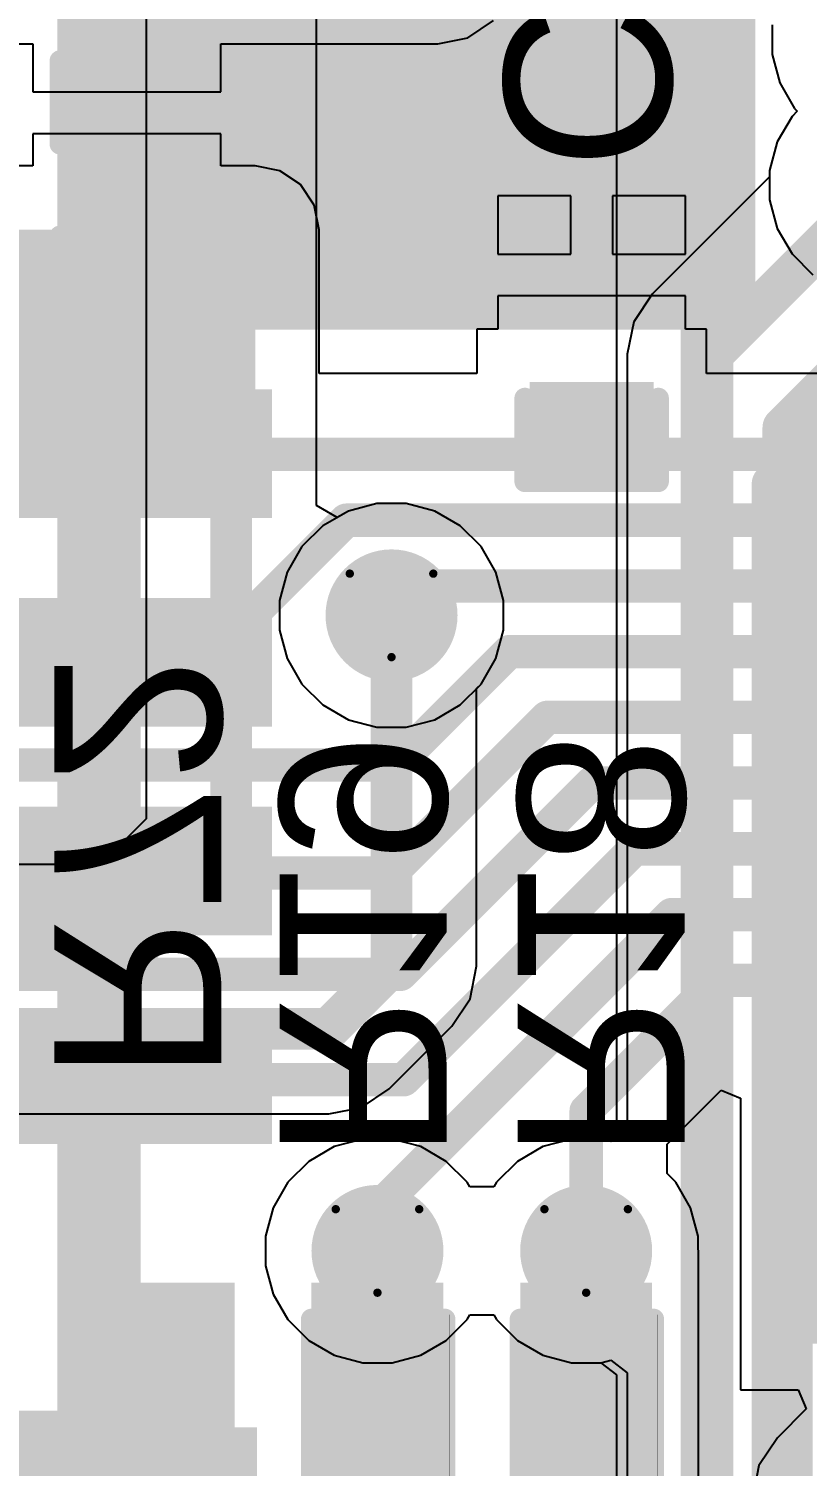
# Model space of a CAD drawing. Header units: inches. Extents: x -21 to 276, y -5 to 220.
# Drawn here: x 74.73 to 79.47, y 70.09 to 78.83 of the extents above; entities that cross this region are included whole.
import ezdxf

# ---------------------------------------------------------------- set-up
doc = ezdxf.new("R2010")
doc.units = ezdxf.units.IN
for name, color, linetype in [('Bottom Layer', 5, 'Continuous'), ('Bottom Overlay', 54, 'Continuous'), ('Bottom Paste', 16, 'Continuous'), ('Bottom Solder', 6, 'Continuous'), ('Drill Drawing', 1, 'Continuous'), ('Ground', 16, 'Continuous'), ('Power + Signal', 76, 'Continuous'), ('Top Layer', 1, 'Continuous'), ('Top Overlay', 2, 'Continuous'), ('Top Paste', 8, 'Continuous'), ('Top Solder', 216, 'Continuous'), ('Via Holes', 16, 'Continuous')]:
    doc.layers.add(name, color=color, linetype=linetype)
doc.styles.add('Arial', font='', dxfattribs={"height": 0.2})
doc.styles.get('Arial').set_extended_font_data('Arial')

# ---------------------------------------------------------------- blocks, each defined once
blk = doc.blocks.new('SOP_8_B_2')
at = {"layer": 'Bottom Layer'}
blk.add_hatch(color=5, dxfattribs=at).paths.add_polyline_path([(2.1, -1.555), (3.4, -1.555), (3.4, -2.255), (2.1, -2.255)])
at = {"layer": 'Bottom Paste'}
blk.add_hatch(color=16, dxfattribs=at).paths.add_polyline_path([(2.1, -1.555), (3.4, -1.555), (3.4, -2.255), (2.1, -2.255)])
at = {"layer": 'Bottom Solder'}
blk.add_hatch(color=6, dxfattribs=at).paths.add_polyline_path([(1.9984, -1.4534), (3.5016, -1.4534), (3.5016, -2.3566), (1.9984, -2.3566)])
blk = doc.blocks.new('56_QFN__7_7__48')
at = {"layer": 'Top Layer'}
for points in [[(3.1, 2.71), (3.75, 2.71), (3.75, 2.49), (3.1, 2.49)], [(3.1, 2.31), (3.75, 2.31), (3.75, 2.09), (3.1, 2.09)], [(3.1, 1.91), (3.75, 1.91), (3.75, 1.69), (3.1, 1.69)], [(3.1, 1.51), (3.75, 1.51), (3.75, 1.29), (3.1, 1.29)], [(3.1, 1.11), (3.75, 1.11), (3.75, 0.89), (3.1, 0.89)], [(3.1, 0.71), (3.75, 0.71), (3.75, 0.49), (3.1, 0.49)], [(3.1, 0.31), (3.75, 0.31), (3.75, 0.09), (3.1, 0.09)], [(3.1, -0.09), (3.75, -0.09), (3.75, -0.31), (3.1, -0.31)], [(3.1, -0.49), (3.75, -0.49), (3.75, -0.71), (3.1, -0.71)], [(3.1, -0.89), (3.75, -0.89), (3.75, -1.11), (3.1, -1.11)], [(3.1, -1.29), (3.75, -1.29), (3.75, -1.51), (3.1, -1.51)], [(3.1, -1.69), (3.75, -1.69), (3.75, -1.91), (3.1, -1.91)], [(3.1, -2.09), (3.75, -2.09), (3.75, -2.31), (3.1, -2.31)], [(3.1, -2.49), (3.75, -2.49), (3.75, -2.71), (3.1, -2.71)]]:
    blk.add_hatch(color=1, dxfattribs=at).paths.add_polyline_path(points)
at = {"layer": 'Top Paste'}
for points in [[(3.1, 2.71), (3.75, 2.71), (3.75, 2.49), (3.1, 2.49)], [(3.1, 2.31), (3.75, 2.31), (3.75, 2.09), (3.1, 2.09)], [(3.1, 1.91), (3.75, 1.91), (3.75, 1.69), (3.1, 1.69)], [(3.1, 1.51), (3.75, 1.51), (3.75, 1.29), (3.1, 1.29)], [(3.1, 1.11), (3.75, 1.11), (3.75, 0.89), (3.1, 0.89)], [(3.1, 0.71), (3.75, 0.71), (3.75, 0.49), (3.1, 0.49)], [(3.1, 0.31), (3.75, 0.31), (3.75, 0.09), (3.1, 0.09)], [(3.1, -0.09), (3.75, -0.09), (3.75, -0.31), (3.1, -0.31)], [(3.1, -0.49), (3.75, -0.49), (3.75, -0.71), (3.1, -0.71)], [(3.1, -0.89), (3.75, -0.89), (3.75, -1.11), (3.1, -1.11)], [(3.1, -1.29), (3.75, -1.29), (3.75, -1.51), (3.1, -1.51)], [(3.1, -1.69), (3.75, -1.69), (3.75, -1.91), (3.1, -1.91)], [(3.1, -2.09), (3.75, -2.09), (3.75, -2.31), (3.1, -2.31)], [(3.1, -2.49), (3.75, -2.49), (3.75, -2.71), (3.1, -2.71)]]:
    blk.add_hatch(color=8, dxfattribs=at).paths.add_polyline_path(points)
at = {"layer": 'Top Solder'}
for points in [[(2.9984, 2.8116), (3.8516, 2.8116), (3.8516, 2.3884), (2.9984, 2.3884)], [(2.9984, 2.4116), (3.8516, 2.4116), (3.8516, 1.9884), (2.9984, 1.9884)], [(2.9984, 2.0116), (3.8516, 2.0116), (3.8516, 1.5884), (2.9984, 1.5884)], [(2.9984, 1.6116), (3.8516, 1.6116), (3.8516, 1.1884), (2.9984, 1.1884)], [(2.9984, 1.2116), (3.8516, 1.2116), (3.8516, 0.7884), (2.9984, 0.7884)], [(2.9984, 0.8116), (3.8516, 0.8116), (3.8516, 0.3884), (2.9984, 0.3884)], [(2.9984, 0.4116), (3.8516, 0.4116), (3.8516, -0.0116), (2.9984, -0.0116)], [(2.9984, 0.0116), (3.8516, 0.0116), (3.8516, -0.4116), (2.9984, -0.4116)], [(2.9984, -0.3884), (3.8516, -0.3884), (3.8516, -0.8116), (2.9984, -0.8116)], [(2.9984, -0.7884), (3.8516, -0.7884), (3.8516, -1.2116), (2.9984, -1.2116)], [(2.9984, -1.1884), (3.8516, -1.1884), (3.8516, -1.6116), (2.9984, -1.6116)], [(2.9984, -1.5884), (3.8516, -1.5884), (3.8516, -2.0116), (2.9984, -2.0116)], [(2.9984, -1.9884), (3.8516, -1.9884), (3.8516, -2.4116), (2.9984, -2.4116)], [(2.9984, -2.3884), (3.8516, -2.3884), (3.8516, -2.8116), (2.9984, -2.8116)]]:
    blk.add_hatch(color=216, dxfattribs=at).paths.add_polyline_path(points)
blk = doc.blocks.new('SOIC_8_61')
at = {"layer": 'Top Layer'}
for points in [[(3.475, 0.935), (3.475, 0.335), (1.925, 0.335), (1.925, 0.935)], [(3.475, -0.335), (3.475, -0.935), (1.925, -0.935), (1.925, -0.335)], [(3.475, -1.605), (3.475, -2.205), (1.925, -2.205), (1.925, -1.605)]]:
    blk.add_hatch(color=1, dxfattribs=at).paths.add_polyline_path(points)
at = {"layer": 'Top Paste'}
for points in [[(3.475, 0.935), (3.475, 0.335), (1.925, 0.335), (1.925, 0.935)], [(3.475, -0.335), (3.475, -0.935), (1.925, -0.935), (1.925, -0.335)], [(3.475, -1.605), (3.475, -2.205), (1.925, -2.205), (1.925, -1.605)]]:
    blk.add_hatch(color=8, dxfattribs=at).paths.add_polyline_path(points)
at = {"layer": 'Top Solder'}
for points in [[(3.5766, 1.0366), (3.5766, 0.2334), (1.8234, 0.2334), (1.8234, 1.0366)], [(3.5766, -0.2334), (3.5766, -1.0366), (1.8234, -1.0366), (1.8234, -0.2334)], [(3.5766, -1.5034), (3.5766, -2.3066), (1.8234, -2.3066), (1.8234, -1.5034)]]:
    blk.add_hatch(color=216, dxfattribs=at).paths.add_polyline_path(points)
blk = doc.blocks.new('SOIC_8__208______62')
at = {"layer": 'Top Layer'}
for points in [[(2.8, 2.195), (4.41, 2.195), (4.41, 1.615), (2.8, 1.615)], [(2.8, 0.925), (4.41, 0.925), (4.41, 0.345), (2.8, 0.345)], [(2.8, -0.345), (4.41, -0.345), (4.41, -0.925), (2.8, -0.925)], [(2.8, -1.615), (4.41, -1.615), (4.41, -2.195), (2.8, -2.195)]]:
    blk.add_hatch(color=1, dxfattribs=at).paths.add_polyline_path(points)
at = {"layer": 'Top Paste'}
for points in [[(2.8, 2.195), (4.41, 2.195), (4.41, 1.615), (2.8, 1.615)], [(2.8, 0.925), (4.41, 0.925), (4.41, 0.345), (2.8, 0.345)], [(2.8, -0.345), (4.41, -0.345), (4.41, -0.925), (2.8, -0.925)], [(2.8, -1.615), (4.41, -1.615), (4.41, -2.195), (2.8, -2.195)]]:
    blk.add_hatch(color=8, dxfattribs=at).paths.add_polyline_path(points)
at = {"layer": 'Top Solder'}
for points in [[(2.6984, 2.2966), (4.5116, 2.2966), (4.5116, 1.5134), (2.6984, 1.5134)], [(2.6984, 1.0266), (4.5116, 1.0266), (4.5116, 0.2434), (2.6984, 0.2434)], [(2.6984, -0.2434), (4.5116, -0.2434), (4.5116, -1.0266), (2.6984, -1.0266)], [(2.6984, -1.5134), (4.5116, -1.5134), (4.5116, -2.2966), (2.6984, -2.2966)]]:
    blk.add_hatch(color=216, dxfattribs=at).paths.add_polyline_path(points)
blk = doc.blocks.new('SMB__B_148')
at = {"layer": 'Bottom Layer'}
for points in [[(-0.9, 1.2), (-0.9, -1.2), (-3.7, -1.2), (-3.7, 1.2)], [(3.7, 1.2), (3.7, -1.2), (0.9, -1.2), (0.9, 1.2)]]:
    blk.add_hatch(color=5, dxfattribs=at).paths.add_polyline_path(points)
at = {"layer": 'Bottom Overlay'}
for points in [[(2.5908, 1.2438), (4.826, 1.2438), (4.826, 1.9042), (2.5908, 1.9042)], [(3.7338, -1.347), (4.826, -1.347), (4.826, 1.6502), (3.7338, 1.6502)], [(2.5908, -1.9058), (4.826, -1.9058), (4.826, -1.2454), (2.5908, -1.2454)]]:
    blk.add_hatch(color=54, dxfattribs=at).paths.add_polyline_path(points)
at = {"layer": 'Bottom Paste'}
for points in [[(-0.9, 1.2), (-0.9, -1.2), (-3.7, -1.2), (-3.7, 1.2)], [(3.7, 1.2), (3.7, -1.2), (0.9, -1.2), (0.9, 1.2)]]:
    blk.add_hatch(color=16, dxfattribs=at).paths.add_polyline_path(points)
at = {"layer": 'Bottom Solder'}
for points in [[(-0.7984, 1.3016), (-0.7984, -1.3016), (-3.8016, -1.3016), (-3.8016, 1.3016)], [(3.8016, 1.3016), (3.8016, -1.3016), (0.7984, -1.3016), (0.7984, 1.3016)]]:
    blk.add_hatch(color=6, dxfattribs=at).paths.add_polyline_path(points)
at = {"layer": 'Bottom Overlay'}
for points in [[(-2.2098, 1.397, 0.127, 0.127, 0), (-2.2098, 1.8542, 0.127, 0.127, 0)], [(2.5908, 1.8542, 0.127, 0.127, 0), (-2.2098, 1.8542, 0.127, 0.127, 0)], [(-2.2098, -1.8542, 0.127, 0.127, 0), (-2.2098, -1.397, 0.127, 0.127, 0)], [(2.5908, -1.8542, 0.127, 0.127, 0), (-2.2098, -1.8542, 0.127, 0.127, 0)]]:
    blk.add_lwpolyline(points, format="xyseb", dxfattribs=at)
for points in [[(-2.2416, 1.8542, 0.0635, 0.0635, 1), (-2.178, 1.8542, 0.0635, 0.0635, 1)], [(-2.2416, 1.8542, 0.0635, 0.0635, 1), (-2.178, 1.8542, 0.0635, 0.0635, 1)], [(2.5591, 1.8542, 0.0635, 0.0635, 1), (2.6225, 1.8542, 0.0635, 0.0635, 1)], [(-2.2416, 1.397, 0.0635, 0.0635, 1), (-2.178, 1.397, 0.0635, 0.0635, 1)], [(-2.2416, -1.397, 0.0635, 0.0635, 1), (-2.178, -1.397, 0.0635, 0.0635, 1)], [(-2.2416, -1.8542, 0.0635, 0.0635, 1), (-2.178, -1.8542, 0.0635, 0.0635, 1)], [(-2.2416, -1.8542, 0.0635, 0.0635, 1), (-2.178, -1.8542, 0.0635, 0.0635, 1)], [(2.5591, -1.8542, 0.0635, 0.0635, 1), (2.6225, -1.8542, 0.0635, 0.0635, 1)]]:
    blk.add_lwpolyline(points, format="xyseb", close=True, dxfattribs=at)
blk = doc.blocks.new('C___0402_169')
at = {"layer": 'Top Layer'}
for points in [[(-0.6985, -0.3175), (-0.6985, 0.3175), (-0.2413, 0.3175), (-0.2413, -0.3175)], [(0.2413, -0.3175), (0.2413, 0.3175), (0.6985, 0.3175), (0.6985, -0.3175)]]:
    blk.add_hatch(color=1, dxfattribs=at).paths.add_polyline_path(points)
at = {"layer": 'Top Paste'}
for points in [[(-0.6985, -0.3175), (-0.6985, 0.3175), (-0.2413, 0.3175), (-0.2413, -0.3175)], [(0.2413, -0.3175), (0.2413, 0.3175), (0.6985, 0.3175), (0.6985, -0.3175)]]:
    blk.add_hatch(color=8, dxfattribs=at).paths.add_polyline_path(points)
at = {"layer": 'Top Solder'}
for points in [[(-0.7585, -0.3775), (-0.7585, 0.3775), (-0.1813, 0.3775), (-0.1813, -0.3775)], [(0.1813, -0.3775), (0.1813, 0.3775), (0.7585, 0.3775), (0.7585, -0.3775)]]:
    blk.add_hatch(color=216, dxfattribs=at).paths.add_polyline_path(points)
at = {"layer": 'Top Overlay'}
for points in [[(-0.2794, 0.4064, 0.127, 0.127, 0), (-0.7874, 0.4064, 0.127, 0.127, 0)], [(-0.7874, -0.4064, 0.127, 0.127, 0), (-0.7874, 0.4064, 0.127, 0.127, 0)], [(0.7874, 0.4064, 0.127, 0.127, 0), (0.2794, 0.4064, 0.127, 0.127, 0)], [(0.7874, -0.4064, 0.127, 0.127, 0), (0.7874, 0.4064, 0.127, 0.127, 0)], [(-0.2794, -0.4064, 0.127, 0.127, 0), (-0.7874, -0.4064, 0.127, 0.127, 0)], [(0.7874, -0.4064, 0.127, 0.127, 0), (0.2794, -0.4064, 0.127, 0.127, 0)]]:
    blk.add_lwpolyline(points, format="xyseb", dxfattribs=at)
for points in [[(-0.8191, 0.4064, 0.0635, 0.0635, 1), (-0.7556, 0.4064, 0.0635, 0.0635, 1)], [(-0.8191, 0.4064, 0.0635, 0.0635, 1), (-0.7556, 0.4064, 0.0635, 0.0635, 1)], [(-0.3111, 0.4064, 0.0635, 0.0635, 1), (-0.2477, 0.4064, 0.0635, 0.0635, 1)], [(0.2477, 0.4064, 0.0635, 0.0635, 1), (0.3111, 0.4064, 0.0635, 0.0635, 1)], [(0.7556, 0.4064, 0.0635, 0.0635, 1), (0.8191, 0.4064, 0.0635, 0.0635, 1)], [(0.7556, 0.4064, 0.0635, 0.0635, 1), (0.8191, 0.4064, 0.0635, 0.0635, 1)], [(-0.8191, -0.4064, 0.0635, 0.0635, 1), (-0.7556, -0.4064, 0.0635, 0.0635, 1)], [(-0.8191, -0.4064, 0.0635, 0.0635, 1), (-0.7556, -0.4064, 0.0635, 0.0635, 1)], [(-0.3111, -0.4064, 0.0635, 0.0635, 1), (-0.2477, -0.4064, 0.0635, 0.0635, 1)], [(0.2477, -0.4064, 0.0635, 0.0635, 1), (0.3111, -0.4064, 0.0635, 0.0635, 1)], [(0.7556, -0.4064, 0.0635, 0.0635, 1), (0.8191, -0.4064, 0.0635, 0.0635, 1)], [(0.7556, -0.4064, 0.0635, 0.0635, 1), (0.8191, -0.4064, 0.0635, 0.0635, 1)]]:
    blk.add_lwpolyline(points, format="xyseb", close=True, dxfattribs=at)
blk = doc.blocks.new('C___0402_170')
at = {"layer": 'Top Layer'}
for points in [[(-0.6985, -0.3175), (-0.6985, 0.3175), (-0.2413, 0.3175), (-0.2413, -0.3175)], [(0.2413, -0.3175), (0.2413, 0.3175), (0.6985, 0.3175), (0.6985, -0.3175)]]:
    blk.add_hatch(color=1, dxfattribs=at).paths.add_polyline_path(points)
at = {"layer": 'Top Paste'}
for points in [[(-0.6985, -0.3175), (-0.6985, 0.3175), (-0.2413, 0.3175), (-0.2413, -0.3175)], [(0.2413, -0.3175), (0.2413, 0.3175), (0.6985, 0.3175), (0.6985, -0.3175)]]:
    blk.add_hatch(color=8, dxfattribs=at).paths.add_polyline_path(points)
at = {"layer": 'Top Solder'}
for points in [[(-0.7585, -0.3775), (-0.7585, 0.3775), (-0.1813, 0.3775), (-0.1813, -0.3775)], [(0.1813, -0.3775), (0.1813, 0.3775), (0.7585, 0.3775), (0.7585, -0.3775)]]:
    blk.add_hatch(color=216, dxfattribs=at).paths.add_polyline_path(points)
at = {"layer": 'Top Overlay'}
for points in [[(-0.2794, 0.4064, 0.127, 0.127, 0), (-0.7874, 0.4064, 0.127, 0.127, 0)], [(-0.7874, -0.4064, 0.127, 0.127, 0), (-0.7874, 0.4064, 0.127, 0.127, 0)], [(0.7874, 0.4064, 0.127, 0.127, 0), (0.2794, 0.4064, 0.127, 0.127, 0)], [(0.7874, -0.4064, 0.127, 0.127, 0), (0.7874, 0.4064, 0.127, 0.127, 0)], [(-0.2794, -0.4064, 0.127, 0.127, 0), (-0.7874, -0.4064, 0.127, 0.127, 0)], [(0.7874, -0.4064, 0.127, 0.127, 0), (0.2794, -0.4064, 0.127, 0.127, 0)]]:
    blk.add_lwpolyline(points, format="xyseb", dxfattribs=at)
for points in [[(-0.8191, 0.4064, 0.0635, 0.0635, 1), (-0.7556, 0.4064, 0.0635, 0.0635, 1)], [(-0.8191, 0.4064, 0.0635, 0.0635, 1), (-0.7556, 0.4064, 0.0635, 0.0635, 1)], [(-0.3111, 0.4064, 0.0635, 0.0635, 1), (-0.2477, 0.4064, 0.0635, 0.0635, 1)], [(0.2477, 0.4064, 0.0635, 0.0635, 1), (0.3111, 0.4064, 0.0635, 0.0635, 1)], [(0.7556, 0.4064, 0.0635, 0.0635, 1), (0.8191, 0.4064, 0.0635, 0.0635, 1)], [(0.7556, 0.4064, 0.0635, 0.0635, 1), (0.8191, 0.4064, 0.0635, 0.0635, 1)], [(-0.8191, -0.4064, 0.0635, 0.0635, 1), (-0.7556, -0.4064, 0.0635, 0.0635, 1)], [(-0.8191, -0.4064, 0.0635, 0.0635, 1), (-0.7556, -0.4064, 0.0635, 0.0635, 1)], [(-0.3111, -0.4064, 0.0635, 0.0635, 1), (-0.2477, -0.4064, 0.0635, 0.0635, 1)], [(0.2477, -0.4064, 0.0635, 0.0635, 1), (0.3111, -0.4064, 0.0635, 0.0635, 1)], [(0.7556, -0.4064, 0.0635, 0.0635, 1), (0.8191, -0.4064, 0.0635, 0.0635, 1)], [(0.7556, -0.4064, 0.0635, 0.0635, 1), (0.8191, -0.4064, 0.0635, 0.0635, 1)]]:
    blk.add_lwpolyline(points, format="xyseb", close=True, dxfattribs=at)
blk = doc.blocks.new('R___0402_B_190')
at = {"layer": 'Bottom Layer'}
for points in [[(-0.2413, 0.3175), (-0.2413, -0.3175), (-0.6985, -0.3175), (-0.6985, 0.3175)], [(0.6985, 0.3175), (0.6985, -0.3175), (0.2413, -0.3175), (0.2413, 0.3175)]]:
    blk.add_hatch(color=5, dxfattribs=at).paths.add_polyline_path(points)
at = {"layer": 'Bottom Paste'}
for points in [[(-0.2413, 0.3175), (-0.2413, -0.3175), (-0.6985, -0.3175), (-0.6985, 0.3175)], [(0.6985, 0.3175), (0.6985, -0.3175), (0.2413, -0.3175), (0.2413, 0.3175)]]:
    blk.add_hatch(color=16, dxfattribs=at).paths.add_polyline_path(points)
at = {"layer": 'Bottom Solder'}
for points in [[(-0.1863, 0.3725), (-0.1863, -0.3725), (-0.7535, -0.3725), (-0.7535, 0.3725)], [(0.7535, 0.3725), (0.7535, -0.3725), (0.1863, -0.3725), (0.1863, 0.3725)]]:
    blk.add_hatch(color=6, dxfattribs=at).paths.add_polyline_path(points)
at = {"layer": 'Bottom Overlay'}
for points in [[(-0.7874, -0.4064, 0.127, 0.127, 0), (-0.7874, 0.4064, 0.127, 0.127, 0)], [(0.7874, 0.4064, 0.127, 0.127, 0), (-0.7874, 0.4064, 0.127, 0.127, 0)], [(0.7874, -0.4064, 0.127, 0.127, 0), (0.7874, 0.4064, 0.127, 0.127, 0)], [(0.8128, 0.4318, 0.00323, 0.00323, 0), (-0.8128, 0.4318, 0.00323, 0.00323, 0)], [(0.7874, -0.4064, 0.127, 0.127, 0), (-0.7874, -0.4064, 0.127, 0.127, 0)]]:
    blk.add_lwpolyline(points, format="xyseb", dxfattribs=at)
for points in [[(-0.8191, 0.4064, 0.0635, 0.0635, 1), (-0.7556, 0.4064, 0.0635, 0.0635, 1)], [(-0.8191, 0.4064, 0.0635, 0.0635, 1), (-0.7556, 0.4064, 0.0635, 0.0635, 1)], [(0.7556, 0.4064, 0.0635, 0.0635, 1), (0.8191, 0.4064, 0.0635, 0.0635, 1)], [(0.7556, 0.4064, 0.0635, 0.0635, 1), (0.8191, 0.4064, 0.0635, 0.0635, 1)], [(-0.8136, 0.4318, 0.00161, 0.00161, 1), (-0.812, 0.4318, 0.00161, 0.00161, 1)], [(0.812, 0.4318, 0.00161, 0.00161, 1), (0.8136, 0.4318, 0.00161, 0.00161, 1)], [(-0.8191, -0.4064, 0.0635, 0.0635, 1), (-0.7556, -0.4064, 0.0635, 0.0635, 1)], [(-0.8191, -0.4064, 0.0635, 0.0635, 1), (-0.7556, -0.4064, 0.0635, 0.0635, 1)], [(0.7556, -0.4064, 0.0635, 0.0635, 1), (0.8191, -0.4064, 0.0635, 0.0635, 1)], [(0.7556, -0.4064, 0.0635, 0.0635, 1), (0.8191, -0.4064, 0.0635, 0.0635, 1)]]:
    blk.add_lwpolyline(points, format="xyseb", close=True, dxfattribs=at)
blk = doc.blocks.new('R___0402_B_191')
at = {"layer": 'Bottom Layer'}
for points in [[(-0.2413, 0.3175), (-0.2413, -0.3175), (-0.6985, -0.3175), (-0.6985, 0.3175)], [(0.6985, 0.3175), (0.6985, -0.3175), (0.2413, -0.3175), (0.2413, 0.3175)]]:
    blk.add_hatch(color=5, dxfattribs=at).paths.add_polyline_path(points)
at = {"layer": 'Bottom Paste'}
for points in [[(-0.2413, 0.3175), (-0.2413, -0.3175), (-0.6985, -0.3175), (-0.6985, 0.3175)], [(0.6985, 0.3175), (0.6985, -0.3175), (0.2413, -0.3175), (0.2413, 0.3175)]]:
    blk.add_hatch(color=16, dxfattribs=at).paths.add_polyline_path(points)
at = {"layer": 'Bottom Solder'}
for points in [[(-0.1863, 0.3725), (-0.1863, -0.3725), (-0.7535, -0.3725), (-0.7535, 0.3725)], [(0.7535, 0.3725), (0.7535, -0.3725), (0.1863, -0.3725), (0.1863, 0.3725)]]:
    blk.add_hatch(color=6, dxfattribs=at).paths.add_polyline_path(points)
at = {"layer": 'Bottom Overlay'}
for points in [[(-0.7874, -0.4064, 0.127, 0.127, 0), (-0.7874, 0.4064, 0.127, 0.127, 0)], [(0.7874, 0.4064, 0.127, 0.127, 0), (-0.7874, 0.4064, 0.127, 0.127, 0)], [(0.7874, -0.4064, 0.127, 0.127, 0), (0.7874, 0.4064, 0.127, 0.127, 0)], [(0.8128, 0.4318, 0.00323, 0.00323, 0), (-0.8128, 0.4318, 0.00323, 0.00323, 0)], [(0.7874, -0.4064, 0.127, 0.127, 0), (-0.7874, -0.4064, 0.127, 0.127, 0)]]:
    blk.add_lwpolyline(points, format="xyseb", dxfattribs=at)
for points in [[(-0.8191, 0.4064, 0.0635, 0.0635, 1), (-0.7556, 0.4064, 0.0635, 0.0635, 1)], [(-0.8191, 0.4064, 0.0635, 0.0635, 1), (-0.7556, 0.4064, 0.0635, 0.0635, 1)], [(0.7556, 0.4064, 0.0635, 0.0635, 1), (0.8191, 0.4064, 0.0635, 0.0635, 1)], [(0.7556, 0.4064, 0.0635, 0.0635, 1), (0.8191, 0.4064, 0.0635, 0.0635, 1)], [(-0.8136, 0.4318, 0.00161, 0.00161, 1), (-0.812, 0.4318, 0.00161, 0.00161, 1)], [(0.812, 0.4318, 0.00161, 0.00161, 1), (0.8136, 0.4318, 0.00161, 0.00161, 1)], [(-0.8191, -0.4064, 0.0635, 0.0635, 1), (-0.7556, -0.4064, 0.0635, 0.0635, 1)], [(-0.8191, -0.4064, 0.0635, 0.0635, 1), (-0.7556, -0.4064, 0.0635, 0.0635, 1)], [(0.7556, -0.4064, 0.0635, 0.0635, 1), (0.8191, -0.4064, 0.0635, 0.0635, 1)], [(0.7556, -0.4064, 0.0635, 0.0635, 1), (0.8191, -0.4064, 0.0635, 0.0635, 1)]]:
    blk.add_lwpolyline(points, format="xyseb", close=True, dxfattribs=at)

msp = doc.modelspace()

# ---------------------------------------------------------------- hatches: boundary and pattern name
at = {"layer": 'Bottom Layer'}
h = msp.add_hatch(color=5, dxfattribs=at)
edge = h.paths.add_edge_path()
edge.add_arc((76.9362, 75.2624), 0.3, 0, 360)
h = msp.add_hatch(color=5, dxfattribs=at)
edge = h.paths.add_edge_path()
edge.add_arc((76.8506, 71.3951), 0.3, 0, 360)
h = msp.add_hatch(color=5, dxfattribs=at)
edge = h.paths.add_edge_path()
edge.add_arc((78.1206, 71.3951), 0.3, 0, 360)
msp.add_hatch(color=5, dxfattribs=at).paths.add_polyline_path([(74.1772, 69.3885), (76.1165, 69.3885), (76.1165, 70.3226), (74.1772, 70.3226)])
at = {"layer": 'Bottom Solder'}
h = msp.add_hatch(color=6, dxfattribs=at)
edge = h.paths.add_edge_path()
edge.add_arc((76.9362, 75.2624), 0.4016, 0, 360)
h = msp.add_hatch(color=6, dxfattribs=at)
edge = h.paths.add_edge_path()
edge.add_arc((76.8506, 71.3951), 0.4016, 0, 360)
h = msp.add_hatch(color=6, dxfattribs=at)
edge = h.paths.add_edge_path()
edge.add_arc((78.1206, 71.3951), 0.4016, 0, 360)
at = {"layer": 'Ground'}
h = msp.add_hatch(color=16, dxfattribs=at)
edge = h.paths.add_edge_path()
edge.add_arc((76.9362, 75.2624), 0.3, 0, 360)
h = msp.add_hatch(color=16, dxfattribs=at)
edge = h.paths.add_edge_path()
edge.add_arc((76.8506, 71.3951), 0.3, 0, 360)
h = msp.add_hatch(color=16, dxfattribs=at)
edge = h.paths.add_edge_path()
edge.add_arc((78.1206, 71.3951), 0.3, 0, 360)
at = {"layer": 'Power + Signal'}
h = msp.add_hatch(color=76, dxfattribs=at)
edge = h.paths.add_edge_path()
edge.add_arc((76.9362, 75.2624), 0.3, 0, 360)
h = msp.add_hatch(color=76, dxfattribs=at)
edge = h.paths.add_edge_path()
edge.add_arc((76.8506, 71.3951), 0.3, 0, 360)
h = msp.add_hatch(color=76, dxfattribs=at)
edge = h.paths.add_edge_path()
edge.add_arc((78.1206, 71.3951), 0.3, 0, 360)
at = {"layer": 'Top Layer'}
for points in [[(74.4969, 75.9567), (76.1069, 75.9567), (76.1069, 77.6092), (74.4969, 77.6092)], [(76.5506, 69.5513), (77.1506, 69.5513), (77.1506, 71.4418), (76.5506, 71.4418)], [(77.8206, 69.5513), (78.415, 69.5513), (78.415, 71.3951), (77.8206, 71.3951)]]:
    msp.add_hatch(color=1, dxfattribs=at).paths.add_polyline_path(points)
h = msp.add_hatch(color=1, dxfattribs=at)
edge = h.paths.add_edge_path()
edge.add_arc((76.9362, 75.2624), 0.3, 0, 360)
h = msp.add_hatch(color=1, dxfattribs=at)
edge = h.paths.add_edge_path()
edge.add_arc((76.8506, 71.3951), 0.3, 0, 360)
h = msp.add_hatch(color=1, dxfattribs=at)
edge = h.paths.add_edge_path()
edge.add_arc((78.1206, 71.3951), 0.3, 0, 360)
at = {"layer": 'Top Solder'}
h = msp.add_hatch(color=216, dxfattribs=at)
edge = h.paths.add_edge_path()
edge.add_arc((76.9362, 75.2624), 0.4016, 0, 360)
h = msp.add_hatch(color=216, dxfattribs=at)
edge = h.paths.add_edge_path()
edge.add_arc((76.8506, 71.3951), 0.4016, 0, 360)
h = msp.add_hatch(color=216, dxfattribs=at)
edge = h.paths.add_edge_path()
edge.add_arc((78.1206, 71.3951), 0.4016, 0, 360)
at = {"layer": 'Via Holes'}
h = msp.add_hatch(color=7, dxfattribs=at)
edge = h.paths.add_edge_path()
edge.add_arc((76.9362, 75.2624), 0.15, 0, 360)
h = msp.add_hatch(color=7, dxfattribs=at)
edge = h.paths.add_edge_path()
edge.add_arc((76.8506, 71.3951), 0.15, 0, 360)
h = msp.add_hatch(color=7, dxfattribs=at)
edge = h.paths.add_edge_path()
edge.add_arc((78.1206, 71.3951), 0.15, 0, 360)

# ---------------------------------------------------------------- linework, layer by layer
at = {"layer": 'Bottom Layer'}
for points in [[(75.1564, 69.7254, 0.508, 0.508, 0), (75.1564, 81.8326, 0.508, 0.508, 0)], [(79.3977, 75.7747, 0.2032, 0.2032, 0), (80.6522, 77.0292, 0.2032, 0.2032, 0)], [(79.3977, 50.2067, 0.2032, 0.2032, 0), (79.3977, 75.7747, 0.2032, 0.2032, 0)], [(76.8506, 71.3951, 0.381, 0.381, 0), (76.8506, 71.4205, 0.381, 0.381, 0)], [(76.8506, 70.6671, 0.381, 0.381, 0), (76.8506, 71.3951, 0.381, 0.381, 0)], [(78.1206, 71.3951, 0.381, 0.381, 0), (78.1206, 71.4205, 0.381, 0.381, 0)], [(78.1206, 70.6671, 0.381, 0.381, 0), (78.1206, 71.3951, 0.381, 0.381, 0)]]:
    msp.add_lwpolyline(points, format="xyseb", dxfattribs=at)
for points in [[(79.3469, 75.7747, 0.1016, 0.1016, 1), (79.4485, 75.7747, 0.1016, 0.1016, 1)], [(79.3469, 75.7747, 0.1016, 0.1016, 1), (79.4485, 75.7747, 0.1016, 0.1016, 1)], [(76.7554, 71.4205, 0.1905, 0.1905, 1), (76.9459, 71.4205, 0.1905, 0.1905, 1)], [(76.7554, 71.3951, 0.1905, 0.1905, 1), (76.9459, 71.3951, 0.1905, 0.1905, 1)], [(76.7554, 71.3951, 0.1905, 0.1905, 1), (76.9459, 71.3951, 0.1905, 0.1905, 1)], [(78.0254, 71.4205, 0.1905, 0.1905, 1), (78.2159, 71.4205, 0.1905, 0.1905, 1)], [(78.0254, 71.3951, 0.1905, 0.1905, 1), (78.2159, 71.3951, 0.1905, 0.1905, 1)], [(78.0254, 71.3951, 0.1905, 0.1905, 1), (78.2159, 71.3951, 0.1905, 0.1905, 1)], [(76.7554, 70.6671, 0.1905, 0.1905, 1), (76.9459, 70.6671, 0.1905, 0.1905, 1)], [(78.0254, 70.6671, 0.1905, 0.1905, 1), (78.2159, 70.6671, 0.1905, 0.1905, 1)]]:
    msp.add_lwpolyline(points, format="xyseb", close=True, dxfattribs=at)
at = {"layer": 'Drill Drawing'}
for points in [[(76.6822, 75.5164, 0.0508, 0.0508, 0), (77.1902, 75.5164, 0.0508, 0.0508, 0)], [(76.6822, 75.5164, 0.0508, 0.0508, 0), (76.9362, 75.0084, 0.0508, 0.0508, 0)], [(76.9362, 75.0084, 0.0508, 0.0508, 0), (77.1902, 75.5164, 0.0508, 0.0508, 0)], [(76.5966, 71.6491, 0.0508, 0.0508, 0), (77.1046, 71.6491, 0.0508, 0.0508, 0)], [(76.5966, 71.6491, 0.0508, 0.0508, 0), (76.8506, 71.1411, 0.0508, 0.0508, 0)], [(76.8506, 71.1411, 0.0508, 0.0508, 0), (77.1046, 71.6491, 0.0508, 0.0508, 0)], [(77.8666, 71.6491, 0.0508, 0.0508, 0), (78.3746, 71.6491, 0.0508, 0.0508, 0)], [(77.8666, 71.6491, 0.0508, 0.0508, 0), (78.1206, 71.1411, 0.0508, 0.0508, 0)], [(78.1206, 71.1411, 0.0508, 0.0508, 0), (78.3746, 71.6491, 0.0508, 0.0508, 0)]]:
    msp.add_lwpolyline(points, format="xyseb", dxfattribs=at)
for points in [[(76.6695, 75.5164, 0.0254, 0.0254, 1), (76.6949, 75.5164, 0.0254, 0.0254, 1)], [(76.6695, 75.5164, 0.0254, 0.0254, 1), (76.6949, 75.5164, 0.0254, 0.0254, 1)], [(77.1775, 75.5164, 0.0254, 0.0254, 1), (77.2029, 75.5164, 0.0254, 0.0254, 1)], [(77.1775, 75.5164, 0.0254, 0.0254, 1), (77.2029, 75.5164, 0.0254, 0.0254, 1)], [(76.9235, 75.0084, 0.0254, 0.0254, 1), (76.9489, 75.0084, 0.0254, 0.0254, 1)], [(76.9235, 75.0084, 0.0254, 0.0254, 1), (76.9489, 75.0084, 0.0254, 0.0254, 1)], [(76.5839, 71.6491, 0.0254, 0.0254, 1), (76.6093, 71.6491, 0.0254, 0.0254, 1)], [(76.5839, 71.6491, 0.0254, 0.0254, 1), (76.6093, 71.6491, 0.0254, 0.0254, 1)], [(77.0919, 71.6491, 0.0254, 0.0254, 1), (77.1173, 71.6491, 0.0254, 0.0254, 1)], [(77.0919, 71.6491, 0.0254, 0.0254, 1), (77.1173, 71.6491, 0.0254, 0.0254, 1)], [(77.8539, 71.6491, 0.0254, 0.0254, 1), (77.8793, 71.6491, 0.0254, 0.0254, 1)], [(77.8539, 71.6491, 0.0254, 0.0254, 1), (77.8793, 71.6491, 0.0254, 0.0254, 1)], [(78.3619, 71.6491, 0.0254, 0.0254, 1), (78.3873, 71.6491, 0.0254, 0.0254, 1)], [(78.3619, 71.6491, 0.0254, 0.0254, 1), (78.3873, 71.6491, 0.0254, 0.0254, 1)], [(76.8379, 71.1411, 0.0254, 0.0254, 1), (76.8633, 71.1411, 0.0254, 0.0254, 1)], [(76.8379, 71.1411, 0.0254, 0.0254, 1), (76.8633, 71.1411, 0.0254, 0.0254, 1)], [(78.1079, 71.1411, 0.0254, 0.0254, 1), (78.1333, 71.1411, 0.0254, 0.0254, 1)], [(78.1079, 71.1411, 0.0254, 0.0254, 1), (78.1333, 71.1411, 0.0254, 0.0254, 1)]]:
    msp.add_lwpolyline(points, format="xyseb", close=True, dxfattribs=at)
at = {"layer": 'Ground'}
for p, q in [((79.2528, 78.8551), (79.2528, 78.6757)), ((79.2528, 78.6757), (79.2992, 78.5025)), ((79.2992, 78.5025), (79.3889, 78.3473)), ((79.3732, 78.2985), (79.2835, 78.1432)), ((79.4054, 78.3307), (79.3732, 78.2985)), ((79.3889, 78.3473), (79.4054, 78.3307)), ((79.2835, 78.1432), (79.2371, 77.97)), ((79.2371, 77.97), (79.2371, 77.9318)), ((79.2371, 77.9318), (78.5226, 77.2173)), ((78.5226, 77.2173), (78.4103, 77.0492)), ((78.4103, 77.0492), (78.3709, 76.851)), ((78.3709, 76.851), (78.3709, 72.1374)), ((76.8465, 75.9434), (76.6733, 75.897)), ((77.0258, 75.9434), (76.8465, 75.9434)), ((77.199, 75.897), (77.0258, 75.9434)), ((76.6733, 75.897), (76.518, 75.8073)), ((77.3543, 75.8073), (77.199, 75.897)), ((76.518, 75.8073), (76.3912, 75.6806)), ((77.4811, 75.6806), (77.3543, 75.8073)), ((76.3912, 75.6806), (76.3016, 75.5253)), ((77.5708, 75.5253), (77.4811, 75.6806)), ((76.3016, 75.5253), (76.2552, 75.3521)), ((77.6172, 75.3521), (77.5708, 75.5253)), ((76.2552, 75.3521), (76.2552, 75.1728)), ((77.6172, 75.1728), (77.6172, 75.3521)), ((76.2552, 75.1728), (76.3016, 74.9996)), ((77.5708, 74.9996), (77.6172, 75.1728)), ((76.3016, 74.9996), (76.3912, 74.8443)), ((77.4811, 74.8443), (77.5708, 74.9996)), ((76.3912, 74.8443), (76.518, 74.7175)), ((77.3543, 74.7175), (77.4811, 74.8443)), ((76.518, 74.7175), (76.6733, 74.6278)), ((77.199, 74.6278), (77.3543, 74.7175)), ((76.6733, 74.6278), (76.8465, 74.5814)), ((77.0258, 74.5814), (77.199, 74.6278)), ((76.8465, 74.5814), (77.0258, 74.5814)), ((76.761, 72.0761), (76.5878, 72.0297)), ((76.9403, 72.0761), (76.761, 72.0761)), ((77.1135, 72.0297), (76.9403, 72.0761)), ((78.031, 72.0761), (77.8578, 72.0297)), ((78.2103, 72.0761), (78.031, 72.0761)), ((78.2701, 72.0601), (78.2103, 72.0761)), ((78.3709, 72.1374), (78.2701, 72.0601)), ((76.5878, 72.0297), (76.4325, 71.9401)), ((77.2688, 71.9401), (77.1135, 72.0297)), ((77.8578, 72.0297), (77.7025, 71.9401)), ((76.4325, 71.9401), (76.3057, 71.8133)), ((77.3955, 71.8133), (77.2688, 71.9401)), ((77.7025, 71.9401), (77.5757, 71.8133)), ((76.3057, 71.8133), (76.216, 71.658)), ((77.4123, 71.7843), (77.3955, 71.8133)), ((77.5757, 71.8133), (77.5589, 71.7843)), ((77.5589, 71.7843), (77.4123, 71.7843)), ((76.216, 71.658), (76.1696, 71.4848)), ((76.1696, 71.4848), (76.1696, 71.3055)), ((76.1696, 71.3055), (76.216, 71.1323)), ((76.216, 71.1323), (76.3057, 70.977)), ((76.3057, 70.977), (76.4325, 70.8502)), ((77.2688, 70.8502), (77.3955, 70.977)), ((77.3955, 70.977), (77.4123, 71.006)), ((77.4123, 71.006), (77.5589, 71.006)), ((77.5589, 71.006), (77.5757, 70.977)), ((77.5757, 70.977), (77.7025, 70.8502)), ((76.4325, 70.8502), (76.5878, 70.7605)), ((77.1135, 70.7605), (77.2688, 70.8502)), ((77.7025, 70.8502), (77.8578, 70.7605)), ((76.5878, 70.7605), (76.761, 70.7141)), ((76.761, 70.7141), (76.9403, 70.7141)), ((76.9403, 70.7141), (77.1135, 70.7605)), ((77.8578, 70.7605), (78.031, 70.7141)), ((78.031, 70.7141), (78.2103, 70.7141)), ((78.2103, 70.7141), (78.2701, 70.7302)), ((78.2701, 70.7302), (78.3709, 70.6528)), ((78.3709, 70.6528), (78.3709, 64.7828))]:
    msp.add_line(p, q, dxfattribs=at)
for points in [[(79.3206, 76.405, 0.254, 0.254, 0), (81.5594, 78.6438, 0.254, 0.254, 0)], [(78.8888, 76.851, 0.254, 0.254, 0), (79.9181, 77.8803, 0.254, 0.254, 0)], [(78.8888, 54.1106, 0.254, 0.254, 0), (78.8888, 76.851, 0.254, 0.254, 0)], [(79.3206, 53.9317, 0.254, 0.254, 0), (79.3206, 76.405, 0.254, 0.254, 0)]]:
    msp.add_lwpolyline(points, format="xyseb", dxfattribs=at)
for points in [[(78.8253, 76.851, 0.127, 0.127, 1), (78.9523, 76.851, 0.127, 0.127, 1)], [(78.8253, 76.851, 0.127, 0.127, 1), (78.9523, 76.851, 0.127, 0.127, 1)], [(79.2571, 76.405, 0.127, 0.127, 1), (79.3841, 76.405, 0.127, 0.127, 1)], [(79.2571, 76.405, 0.127, 0.127, 1), (79.3841, 76.405, 0.127, 0.127, 1)]]:
    msp.add_lwpolyline(points, format="xyseb", close=True, dxfattribs=at)
at = {"layer": 'Power + Signal'}
for p, q in [((75.443, 80.0475), (75.443, 74.0237)), ((76.479, 75.9314), (76.479, 80.0475)), ((78.3054, 79.6869), (78.3054, 72.1491)), ((76.606, 75.8581), (76.479, 75.9314)), ((76.8465, 75.9434), (76.6733, 75.897)), ((77.0258, 75.9434), (76.8465, 75.9434)), ((77.199, 75.897), (77.0258, 75.9434)), ((76.6733, 75.897), (76.606, 75.8581)), ((77.3543, 75.8073), (77.199, 75.897)), ((77.4811, 75.6806), (77.3543, 75.8073)), ((77.5708, 75.5253), (77.4811, 75.6806)), ((77.6172, 75.3521), (77.5708, 75.5253)), ((77.6172, 75.1728), (77.6172, 75.3521)), ((77.5708, 74.9996), (77.6172, 75.1728)), ((77.4811, 74.8443), (77.5708, 74.9996)), ((77.4541, 74.8173), (77.4811, 74.8443)), ((77.4541, 73.1283), (77.4541, 74.8173)), ((75.443, 74.0237), (75.1669, 73.7476)), ((75.1669, 73.7476), (73.8915, 73.7476)), ((77.4147, 72.9301), (77.4541, 73.1283)), ((77.3024, 72.762), (77.4147, 72.9301)), ((76.9212, 72.3808), (77.3024, 72.762)), ((76.7531, 72.2685), (76.9212, 72.3808)), ((76.5549, 72.2291), (76.7531, 72.2685)), ((71.3839, 72.2291), (76.5549, 72.2291)), ((76.761, 72.0761), (76.5878, 72.0297)), ((76.9403, 72.0761), (76.761, 72.0761)), ((77.1135, 72.0297), (76.9403, 72.0761)), ((78.031, 72.0761), (77.8578, 72.0297)), ((78.2103, 72.0761), (78.031, 72.0761)), ((78.3054, 72.1491), (78.2103, 72.0761)), ((76.5878, 72.0297), (76.4325, 71.9401)), ((77.2688, 71.9401), (77.1135, 72.0297)), ((77.8578, 72.0297), (77.7025, 71.9401)), ((76.4325, 71.9401), (76.3057, 71.8133)), ((77.3955, 71.8133), (77.2688, 71.9401)), ((77.7025, 71.9401), (77.5757, 71.8133)), ((76.3057, 71.8133), (76.216, 71.658)), ((77.4123, 71.7843), (77.3955, 71.8133)), ((77.5757, 71.8133), (77.5589, 71.7843)), ((77.5589, 71.7843), (77.4123, 71.7843)), ((76.216, 71.658), (76.1696, 71.4848)), ((76.1696, 71.4848), (76.1696, 71.3055)), ((76.1696, 71.3055), (76.216, 71.1323)), ((76.216, 71.1323), (76.3057, 70.977)), ((76.3057, 70.977), (76.4325, 70.8502)), ((77.2688, 70.8502), (77.3955, 70.977)), ((77.3955, 70.977), (77.4123, 71.006)), ((77.4123, 71.006), (77.5589, 71.006)), ((77.5589, 71.006), (77.5757, 70.977)), ((77.5757, 70.977), (77.7025, 70.8502)), ((76.4325, 70.8502), (76.5878, 70.7605)), ((77.1135, 70.7605), (77.2688, 70.8502)), ((77.7025, 70.8502), (77.8578, 70.7605)), ((76.5878, 70.7605), (76.761, 70.7141)), ((76.761, 70.7141), (76.9403, 70.7141)), ((76.9403, 70.7141), (77.1135, 70.7605)), ((77.8578, 70.7605), (78.031, 70.7141)), ((78.031, 70.7141), (78.2103, 70.7141)), ((78.2103, 70.7141), (78.3054, 70.6412)), ((78.3054, 70.6412), (78.3054, 65.4668))]:
    msp.add_line(p, q, dxfattribs=at)
for points in [[(75.961, 73.8092, 0.254, 0.254, 0), (75.961, 80.4926, 0.254, 0.254, 0)], [(78.8233, 65.4668, 0.254, 0.254, 0), (78.8233, 79.6869, 0.254, 0.254, 0)], [(79.2551, 76.0618, 0.254, 0.254, 0), (80.3854, 77.1921, 0.254, 0.254, 0)], [(79.2551, 65.6457, 0.254, 0.254, 0), (79.2551, 76.0618, 0.254, 0.254, 0)], [(76.9362, 73.1283, 0.254, 0.254, 0), (76.9362, 75.2624, 0.254, 0.254, 0)], [(75.3814, 73.2296, 0.254, 0.254, 0), (75.961, 73.8092, 0.254, 0.254, 0)], [(72.3231, 73.2296, 0.254, 0.254, 0), (75.3814, 73.2296, 0.254, 0.254, 0)], [(76.5549, 72.747, 0.254, 0.254, 0), (76.9362, 73.1283, 0.254, 0.254, 0)], [(71.3839, 72.747, 0.254, 0.254, 0), (76.5549, 72.747, 0.254, 0.254, 0)]]:
    msp.add_lwpolyline(points, format="xyseb", dxfattribs=at)
for points in [[(79.1916, 76.0618, 0.127, 0.127, 1), (79.3186, 76.0618, 0.127, 0.127, 1)], [(79.1916, 76.0618, 0.127, 0.127, 1), (79.3186, 76.0618, 0.127, 0.127, 1)], [(76.8727, 75.2624, 0.127, 0.127, 1), (76.9997, 75.2624, 0.127, 0.127, 1)], [(75.8975, 73.8092, 0.127, 0.127, 1), (76.0245, 73.8092, 0.127, 0.127, 1)], [(75.8975, 73.8092, 0.127, 0.127, 1), (76.0245, 73.8092, 0.127, 0.127, 1)], [(75.3179, 73.2296, 0.127, 0.127, 1), (75.4449, 73.2296, 0.127, 0.127, 1)], [(75.3179, 73.2296, 0.127, 0.127, 1), (75.4449, 73.2296, 0.127, 0.127, 1)], [(76.8727, 73.1283, 0.127, 0.127, 1), (76.9997, 73.1283, 0.127, 0.127, 1)], [(76.8727, 73.1283, 0.127, 0.127, 1), (76.9997, 73.1283, 0.127, 0.127, 1)], [(76.4914, 72.747, 0.127, 0.127, 1), (76.6184, 72.747, 0.127, 0.127, 1)], [(76.4914, 72.747, 0.127, 0.127, 1), (76.6184, 72.747, 0.127, 0.127, 1)]]:
    msp.add_lwpolyline(points, format="xyseb", close=True, dxfattribs=at)
at = {"layer": 'Top Layer'}
for p, q in [((77.4011, 78.7777), (77.5566, 78.8816)), ((79.2528, 78.8551), (79.2528, 78.6757)), ((72.115, 78.7412), (74.7539, 78.7412)), ((74.7539, 78.7412), (74.7539, 78.4474)), ((75.8969, 78.4474), (75.8969, 78.7412)), ((75.8969, 78.7412), (77.2178, 78.7412)), ((77.2178, 78.7412), (77.4011, 78.7777)), ((79.2528, 78.6757), (79.2992, 78.5025)), ((79.2992, 78.5025), (79.3889, 78.3473)), ((74.7539, 78.4474), (75.8969, 78.4474)), ((79.3732, 78.2985), (79.2835, 78.1432)), ((79.4054, 78.3307), (79.3732, 78.2985)), ((79.3889, 78.3473), (79.4054, 78.3307)), ((75.8969, 78.1934), (74.7539, 78.1934)), ((74.7539, 78.1934), (74.7539, 77.9977)), ((75.8969, 77.9977), (75.8969, 78.1934)), ((79.2835, 78.1432), (79.2371, 77.97)), ((74.7539, 77.9977), (74.4969, 77.9977)), ((76.1069, 77.9977), (75.8969, 77.9977)), ((76.2556, 77.9681), (76.1069, 77.9977)), ((76.3816, 77.8839), (76.2556, 77.9681)), ((79.2371, 77.97), (79.2371, 77.7907)), ((76.4658, 77.7579), (76.3816, 77.8839)), ((78.027, 77.8161), (77.5825, 77.8161)), ((77.5825, 77.8161), (77.5825, 77.4605)), ((78.027, 77.4605), (78.027, 77.8161)), ((78.7255, 77.8161), (78.281, 77.8161)), ((78.281, 77.8161), (78.281, 77.4605)), ((78.7255, 77.4605), (78.7255, 77.8161)), ((79.2371, 77.7907), (79.2835, 77.6175)), ((76.4954, 77.6092), (76.4658, 77.7579)), ((76.4954, 76.7339), (76.4954, 77.6092)), ((79.2835, 77.6175), (79.3732, 77.4622)), ((77.5825, 77.4605), (78.027, 77.4605)), ((78.281, 77.4605), (78.7255, 77.4605)), ((79.3732, 77.4622), (79.5, 77.3354)), ((78.7255, 77.2065), (77.5825, 77.2065)), ((77.5825, 77.2065), (77.5825, 77.0033)), ((78.7255, 77.0033), (78.7255, 77.2065)), ((77.5825, 77.0033), (77.4555, 77.0033)), ((77.4555, 77.0033), (77.4555, 76.7339)), ((78.8525, 77.0033), (78.7255, 77.0033)), ((78.8525, 76.7339), (78.8525, 77.0033)), ((77.4555, 76.7339), (76.4954, 76.7339)), ((79.7657, 76.7339), (78.8525, 76.7339)), ((78.6127, 72.044), (78.9424, 72.3738)), ((78.9424, 72.3738), (79.0597, 72.3252)), ((79.0597, 72.3252), (79.0597, 71.9328)), ((78.6127, 71.8662), (78.6127, 72.044)), ((79.0597, 71.9328), (79.0597, 70.5508)), ((78.6655, 71.8133), (78.6127, 71.8662)), ((78.7552, 71.658), (78.6655, 71.8133)), ((78.8016, 71.4848), (78.7552, 71.658)), ((78.8016, 71.4047), (78.8016, 71.4848)), ((78.8035, 71.3951), (78.8016, 71.4047)), ((78.8035, 69.5513), (78.8035, 71.3951)), ((79.0597, 70.5508), (79.4114, 70.5508)), ((79.4114, 70.5508), (79.46, 70.4335)), ((79.46, 70.4335), (79.2846, 70.2581)), ((79.2846, 70.2581), (79.1723, 70.09)), ((79.1723, 70.09), (79.1329, 69.8918))]:
    msp.add_line(p, q, dxfattribs=at)
for points in [[(77.892, 78.3204, 0.254, 0.254, 0), (77.892, 79.2552, 0.254, 0.254, 0)], [(75.3254, 78.3204, 0.254, 0.254, 0), (77.892, 78.3204, 0.254, 0.254, 0)], [(77.892, 78.3204, 0.254, 0.254, 0), (78.154, 78.0584, 0.254, 0.254, 0)], [(78.154, 77.3335, 0.254, 0.254, 0), (78.154, 78.0584, 0.254, 0.254, 0)], [(75.3019, 76.2466, 0.2032, 0.2032, 0), (75.3068, 76.2418, 0.2032, 0.2032, 0)], [(75.3068, 76.2418, 0.2032, 0.2032, 0), (79.7657, 76.2418, 0.2032, 0.2032, 0)], [(76.0053, 75.1865, 0.2032, 0.2032, 0), (76.6606, 75.8418, 0.2032, 0.2032, 0)], [(76.6606, 75.8418, 0.2032, 0.2032, 0), (79.7657, 75.8418, 0.2032, 0.2032, 0)], [(77.0436, 75.2624, 0.2032, 0.2032, 0), (77.2229, 75.4418, 0.2032, 0.2032, 0)], [(77.2229, 75.4418, 0.2032, 0.2032, 0), (79.7657, 75.4418, 0.2032, 0.2032, 0)], [(76.9362, 75.2624, 0.2032, 0.2032, 0), (77.0436, 75.2624, 0.2032, 0.2032, 0)], [(75.8169, 74.9766, 0.2032, 0.2032, 0), (76.0053, 75.165, 0.2032, 0.2032, 0)], [(76.0053, 75.165, 0.2032, 0.2032, 0), (76.0053, 75.1865, 0.2032, 0.2032, 0)], [(76.9615, 74.3518, 0.2032, 0.2032, 0), (77.6515, 75.0418, 0.2032, 0.2032, 0)], [(77.6515, 75.0418, 0.2032, 0.2032, 0), (79.7657, 75.0418, 0.2032, 0.2032, 0)], [(75.1781, 74.9766, 0.2032, 0.2032, 0), (75.8169, 74.9766, 0.2032, 0.2032, 0)], [(76.9362, 73.695, 0.2032, 0.2032, 0), (77.883, 74.6418, 0.2032, 0.2032, 0)], [(77.883, 74.6418, 0.2032, 0.2032, 0), (79.7657, 74.6418, 0.2032, 0.2032, 0)], [(73.9652, 74.3518, 0.2032, 0.2032, 0), (76.9615, 74.3518, 0.2032, 0.2032, 0)], [(76.9904, 73.0783, 0.2032, 0.2032, 0), (78.154, 74.2418, 0.2032, 0.2032, 0)], [(78.154, 74.2418, 0.2032, 0.2032, 0), (79.7657, 74.2418, 0.2032, 0.2032, 0)], [(77.0102, 72.4369, 0.2032, 0.2032, 0), (78.415, 73.8418, 0.2032, 0.2032, 0)], [(78.415, 73.8418, 0.2032, 0.2032, 0), (79.7657, 73.8418, 0.2032, 0.2032, 0)], [(75.3118, 73.695, 0.2032, 0.2032, 0), (76.9362, 73.695, 0.2032, 0.2032, 0)], [(76.8506, 71.6519, 0.2032, 0.2032, 0), (78.6405, 73.4418, 0.2032, 0.2032, 0)], [(78.6405, 73.4418, 0.2032, 0.2032, 0), (79.7657, 73.4418, 0.2032, 0.2032, 0)], [(71.9163, 73.0783, 0.2032, 0.2032, 0), (76.9904, 73.0783, 0.2032, 0.2032, 0)], [(78.1206, 72.2479, 0.2032, 0.2032, 0), (78.9146, 73.0418, 0.2032, 0.2032, 0)], [(78.9146, 73.0418, 0.2032, 0.2032, 0), (79.7657, 73.0418, 0.2032, 0.2032, 0)], [(75.2773, 72.4369, 0.2032, 0.2032, 0), (77.0102, 72.4369, 0.2032, 0.2032, 0)], [(78.1206, 71.3951, 0.2032, 0.2032, 0), (78.1206, 72.2479, 0.2032, 0.2032, 0)], [(76.8506, 71.3951, 0.2032, 0.2032, 0), (76.8506, 71.6519, 0.2032, 0.2032, 0)], [(76.8506, 70.3263, 0.2032, 0.2032, 0), (76.8506, 71.3951, 0.2032, 0.2032, 0)], [(78.1206, 70.3263, 0.2032, 0.2032, 0), (78.1206, 71.3951, 0.2032, 0.2032, 0)], [(76.8506, 67.6735, 0.254, 0.254, 0), (76.8506, 70.3263, 0.254, 0.254, 0)], [(78.1206, 67.2535, 0.254, 0.254, 0), (78.1206, 70.3263, 0.254, 0.254, 0)]]:
    msp.add_lwpolyline(points, format="xyseb", dxfattribs=at)
for points in [[(75.2619, 78.3204, 0.127, 0.127, 1), (75.3889, 78.3204, 0.127, 0.127, 1)], [(77.8285, 78.3204, 0.127, 0.127, 1), (77.9555, 78.3204, 0.127, 0.127, 1)], [(77.8285, 78.3204, 0.127, 0.127, 1), (77.9555, 78.3204, 0.127, 0.127, 1)], [(77.8285, 78.3204, 0.127, 0.127, 1), (77.9555, 78.3204, 0.127, 0.127, 1)], [(78.0905, 78.0584, 0.127, 0.127, 1), (78.2175, 78.0584, 0.127, 0.127, 1)], [(78.0905, 78.0584, 0.127, 0.127, 1), (78.2175, 78.0584, 0.127, 0.127, 1)], [(78.0905, 77.3335, 0.127, 0.127, 1), (78.2175, 77.3335, 0.127, 0.127, 1)], [(75.2511, 76.2466, 0.1016, 0.1016, 1), (75.3527, 76.2466, 0.1016, 0.1016, 1)], [(75.256, 76.2418, 0.1016, 0.1016, 1), (75.3576, 76.2418, 0.1016, 0.1016, 1)], [(75.256, 76.2418, 0.1016, 0.1016, 1), (75.3576, 76.2418, 0.1016, 0.1016, 1)], [(76.6098, 75.8418, 0.1016, 0.1016, 1), (76.7114, 75.8418, 0.1016, 0.1016, 1)], [(76.6098, 75.8418, 0.1016, 0.1016, 1), (76.7114, 75.8418, 0.1016, 0.1016, 1)], [(77.1721, 75.4418, 0.1016, 0.1016, 1), (77.2737, 75.4418, 0.1016, 0.1016, 1)], [(77.1721, 75.4418, 0.1016, 0.1016, 1), (77.2737, 75.4418, 0.1016, 0.1016, 1)], [(76.8854, 75.2624, 0.1016, 0.1016, 1), (76.987, 75.2624, 0.1016, 0.1016, 1)], [(76.9928, 75.2624, 0.1016, 0.1016, 1), (77.0944, 75.2624, 0.1016, 0.1016, 1)], [(76.9928, 75.2624, 0.1016, 0.1016, 1), (77.0944, 75.2624, 0.1016, 0.1016, 1)], [(75.9545, 75.1865, 0.1016, 0.1016, 1), (76.0561, 75.1865, 0.1016, 0.1016, 1)], [(75.9545, 75.1865, 0.1016, 0.1016, 1), (76.0561, 75.1865, 0.1016, 0.1016, 1)], [(75.9545, 75.165, 0.1016, 0.1016, 1), (76.0561, 75.165, 0.1016, 0.1016, 1)], [(75.9545, 75.165, 0.1016, 0.1016, 1), (76.0561, 75.165, 0.1016, 0.1016, 1)], [(77.6007, 75.0418, 0.1016, 0.1016, 1), (77.7023, 75.0418, 0.1016, 0.1016, 1)], [(77.6007, 75.0418, 0.1016, 0.1016, 1), (77.7023, 75.0418, 0.1016, 0.1016, 1)], [(75.1273, 74.9766, 0.1016, 0.1016, 1), (75.2289, 74.9766, 0.1016, 0.1016, 1)], [(75.7661, 74.9766, 0.1016, 0.1016, 1), (75.8677, 74.9766, 0.1016, 0.1016, 1)], [(75.7661, 74.9766, 0.1016, 0.1016, 1), (75.8677, 74.9766, 0.1016, 0.1016, 1)], [(77.8322, 74.6418, 0.1016, 0.1016, 1), (77.9338, 74.6418, 0.1016, 0.1016, 1)], [(77.8322, 74.6418, 0.1016, 0.1016, 1), (77.9338, 74.6418, 0.1016, 0.1016, 1)], [(76.9107, 74.3518, 0.1016, 0.1016, 1), (77.0123, 74.3518, 0.1016, 0.1016, 1)], [(76.9107, 74.3518, 0.1016, 0.1016, 1), (77.0123, 74.3518, 0.1016, 0.1016, 1)], [(78.1032, 74.2418, 0.1016, 0.1016, 1), (78.2048, 74.2418, 0.1016, 0.1016, 1)], [(78.1032, 74.2418, 0.1016, 0.1016, 1), (78.2048, 74.2418, 0.1016, 0.1016, 1)], [(78.3642, 73.8418, 0.1016, 0.1016, 1), (78.4658, 73.8418, 0.1016, 0.1016, 1)], [(78.3642, 73.8418, 0.1016, 0.1016, 1), (78.4658, 73.8418, 0.1016, 0.1016, 1)], [(75.261, 73.695, 0.1016, 0.1016, 1), (75.3626, 73.695, 0.1016, 0.1016, 1)], [(76.8854, 73.695, 0.1016, 0.1016, 1), (76.987, 73.695, 0.1016, 0.1016, 1)], [(76.8854, 73.695, 0.1016, 0.1016, 1), (76.987, 73.695, 0.1016, 0.1016, 1)], [(78.5897, 73.4418, 0.1016, 0.1016, 1), (78.6913, 73.4418, 0.1016, 0.1016, 1)], [(78.5897, 73.4418, 0.1016, 0.1016, 1), (78.6913, 73.4418, 0.1016, 0.1016, 1)], [(76.9396, 73.0783, 0.1016, 0.1016, 1), (77.0412, 73.0783, 0.1016, 0.1016, 1)], [(76.9396, 73.0783, 0.1016, 0.1016, 1), (77.0412, 73.0783, 0.1016, 0.1016, 1)], [(78.8638, 73.0418, 0.1016, 0.1016, 1), (78.9654, 73.0418, 0.1016, 0.1016, 1)], [(78.8638, 73.0418, 0.1016, 0.1016, 1), (78.9654, 73.0418, 0.1016, 0.1016, 1)], [(75.2265, 72.4369, 0.1016, 0.1016, 1), (75.3281, 72.4369, 0.1016, 0.1016, 1)], [(76.9594, 72.4369, 0.1016, 0.1016, 1), (77.061, 72.4369, 0.1016, 0.1016, 1)], [(76.9594, 72.4369, 0.1016, 0.1016, 1), (77.061, 72.4369, 0.1016, 0.1016, 1)], [(78.0698, 72.2479, 0.1016, 0.1016, 1), (78.1714, 72.2479, 0.1016, 0.1016, 1)], [(78.0698, 72.2479, 0.1016, 0.1016, 1), (78.1714, 72.2479, 0.1016, 0.1016, 1)], [(76.7998, 71.6519, 0.1016, 0.1016, 1), (76.9014, 71.6519, 0.1016, 0.1016, 1)], [(76.7998, 71.6519, 0.1016, 0.1016, 1), (76.9014, 71.6519, 0.1016, 0.1016, 1)], [(76.7998, 71.3951, 0.1016, 0.1016, 1), (76.9014, 71.3951, 0.1016, 0.1016, 1)], [(76.7998, 71.3951, 0.1016, 0.1016, 1), (76.9014, 71.3951, 0.1016, 0.1016, 1)], [(78.0698, 71.3951, 0.1016, 0.1016, 1), (78.1714, 71.3951, 0.1016, 0.1016, 1)], [(78.0698, 71.3951, 0.1016, 0.1016, 1), (78.1714, 71.3951, 0.1016, 0.1016, 1)], [(76.7871, 70.3263, 0.127, 0.127, 1), (76.9141, 70.3263, 0.127, 0.127, 1)], [(76.7998, 70.3263, 0.1016, 0.1016, 1), (76.9014, 70.3263, 0.1016, 0.1016, 1)], [(78.0571, 70.3263, 0.127, 0.127, 1), (78.1841, 70.3263, 0.127, 0.127, 1)], [(78.0698, 70.3263, 0.1016, 0.1016, 1), (78.1714, 70.3263, 0.1016, 0.1016, 1)]]:
    msp.add_lwpolyline(points, format="xyseb", close=True, dxfattribs=at)

# ---------------------------------------------------------------- block references
for name, p, rotation in [('SMB__B_148', (77.2454, 81.828), 270), ('C___0402_169', (75.3254, 77.8505), 270), ('C___0402_170', (78.154, 76.8636), 270), ('56_QFN__7_7__48', (83.1907, 73.6418), 180), ('SOIC_8_61', (76.2156, 67.6263), 90), ('R___0402_B_190', (76.8549, 70.1929), 270), ('R___0402_B_191', (78.1249, 70.1929), 270), ('SOP_8_B_2', (72.6222, 66.9226), 90)]:
    msp.add_blockref(name, p, dxfattribs=dict(rotation=rotation))
msp.add_blockref('SOIC_8__208______62', (71.6969, 74.3416))

# ---------------------------------------------------------------- texts
at = {"layer": 'Bottom Overlay', "style": 'Arial', "text_generation_flag": 2}
for s, p in [('R72', (74.8847, 72.4215)), ('R19', (76.2555, 71.9422)), ('R18', (77.7043, 71.9422))]:
    msp.add_text(s, height=1.016, rotation=270, dxfattribs=at).set_placement(p)
at = {"layer": 'Top Overlay', "style": 'Arial'}
msp.add_text('C26', height=1.016, rotation=90, dxfattribs=at).set_placement((78.6392, 77.9737))

doc.saveas('drawing.dxf')
